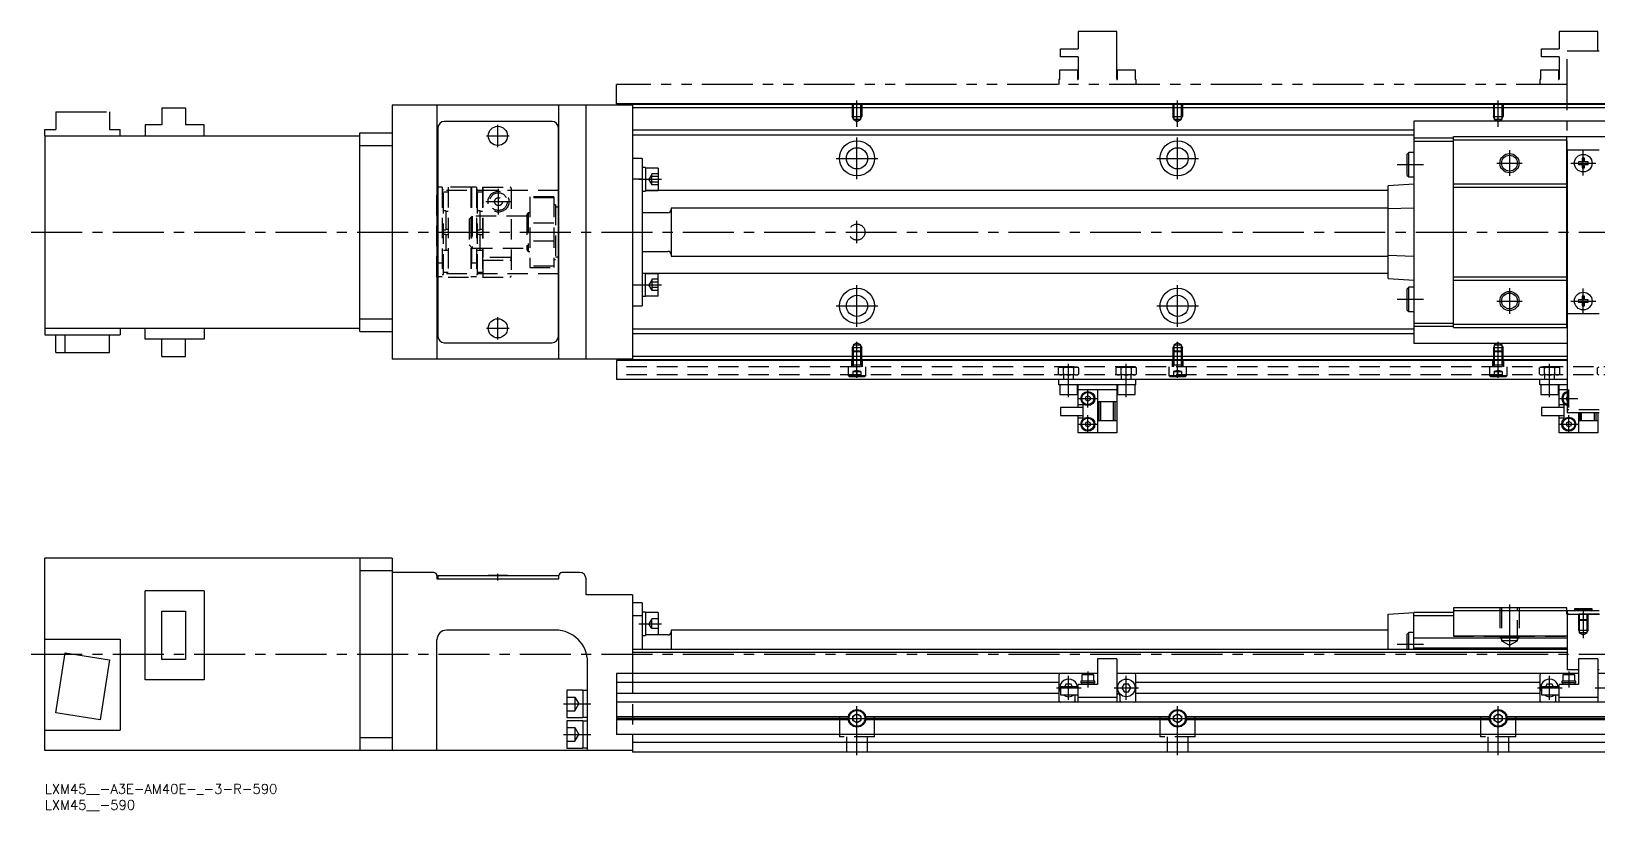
# Model space of a CAD drawing. Extents: x -4 to 899, y -8 to 245.
# Drawn here: x -4.2 to 484.3, y -8.3 to 234.7 of the extents above; entities that cross this region are included whole.
import ezdxf

# ---------------------------------------------------------------- set-up
doc = ezdxf.new("R2010")
doc.units = 0
doc.header["$LTSCALE"] = 0.5
for name, pattern in [('CENTER', [50.8, 31.75, -6.35, 6.35, -6.35]), ('DASHED', [19.05, 12.7, -6.35]), ('PHANTOM', [63.5, 31.75, -6.35, 6.35, -6.35, 6.35, -6.35])]:
    doc.linetypes.add(name, pattern=pattern)
for name, color, linetype in [('MSM_CENTER', 1, 'CENTER'), ('MSM_CONTINUOUS', 7, 'CONTINUOUS'), ('MSM_DASHED', 4, 'DASHED'), ('MSM_IMAGINARY', 6, 'PHANTOM'), ('MSM_NARROW', 5, 'CONTINUOUS'), ('MSM_PART_NUMBER', 7, 'CONTINUOUS')]:
    doc.layers.add(name, color=color, linetype=linetype)
doc.styles.get("Standard").update_dxf_attribs({"font": 'txt.shx', "height": 3, "bigfont": 'bigfont.shx'})

# ---------------------------------------------------------------- blocks, each defined once
blk = doc.blocks.new('*U8')
at = {"layer": 'MSM_PART_NUMBER'}
blk.add_text('LXM45__-A3E-AM40E-_-3-R-590', height=3, dxfattribs=at).set_placement((0, -3))
blk = doc.blocks.new('*U9')
at = {"layer": 'MSM_PART_NUMBER'}
blk.add_text('LXM45__-590', height=3, dxfattribs=at).set_placement((0, -8))

msp = doc.modelspace()

# ---------------------------------------------------------------- linework, layer by layer
at = {"layer": 'MSM_CENTER'}
for p, q in [((253.3, 204.91), (253.3, 213.12)), ((353.3, 204.91), (353.3, 213.12)), ((453.3, 204.91), (453.3, 213.12)), ((141.3, 198.62), (141.3, 205.62)), ((137.8, 202.12), (144.8, 202.12)), ((253.3, 188.62), (253.3, 201.62)), ((353.3, 188.62), (353.3, 201.62)), ((456.8, 197.62), (456.8, 189.62)), ((479.8, 189.74), (479.8, 197.51)), ((246.8, 195.12), (259.8, 195.12)), ((346.8, 195.12), (359.8, 195.12)), ((430, 193.12), (421.8, 193.12)), ((452.8, 193.62), (460.8, 193.62)), ((475.91, 193.62), (483.69, 193.62)), ((185.3, 188.58), (192.3, 188.58)), ((137.5, 181.62), (145.5, 181.62)), ((141.5, 177.62), (141.5, 185.62)), ((-4.2, 172.12), (787.3, 172.12)), ((253.3, 168.62), (253.3, 175.62)), ((185.3, 155.67), (192.3, 155.67)), ((253.3, 142.62), (253.3, 155.62)), ((353.3, 142.62), (353.3, 155.62)), ((456.8, 154.62), (456.8, 146.62)), ((479.8, 146.74), (479.8, 154.51)), ((246.8, 149.12), (259.8, 149.12)), ((346.8, 149.12), (359.8, 149.12)), ((430, 151.12), (421.8, 151.12)), ((452.8, 150.62), (460.8, 150.62)), ((475.91, 150.62), (483.69, 150.62)), ((137.8, 142.12), (144.8, 142.12)), ((141.3, 138.62), (141.3, 145.62)), ((253.3, 126.72), (253.3, 137.91)), ((353.3, 126.72), (353.3, 137.91)), ((453.3, 126.72), (453.3, 137.91)), ((319.3, 120.62), (319.3, 131.02)), ((337.3, 120.62), (337.3, 131.02)), ((469.3, 120.62), (469.3, 131.02)), ((325.3, 117.41), (325.3, 123.03)), ((475.3, 117.41), (475.3, 123.03)), ((322.49, 120.22), (328.11, 120.22)), ((472.49, 120.22), (478.11, 120.22)), ((325.3, 109.41), (325.3, 115.03)), ((475.3, 109.41), (475.3, 115.03)), ((322.49, 112.22), (328.11, 112.22)), ((472.49, 112.22), (478.11, 112.22)), ((141.3, 63.5), (141.3, 65.6)), ((456.8, 56), (456.8, 42.3)), ((479.8, 54), (479.8, 45.5)), ((185.3, 50), (192.3, 50)), ((-4.2, 40.5), (792.69, 40.5)), ((430, 43.5), (421.8, 43.5)), ((325.3, 35.1), (325.3, 30.1)), ((475.3, 35.1), (475.3, 30.1)), ((315.55, 30), (323.19, 30)), ((319.3, 26.25), (319.3, 33.75)), ((333.55, 30), (341.05, 30)), ((337.3, 26.25), (337.3, 33.75)), ((465.55, 30), (473.19, 30)), ((469.3, 26.25), (469.3, 33.75)), ((483.55, 30), (491.05, 30)), ((161.8, 25), (170.3, 25)), ((249.92, 20.5), (256.68, 20.5)), ((253.3, 9), (253.3, 24.25)), ((349.92, 20.5), (356.93, 20.5)), ((353.3, 9), (353.3, 24.25)), ((449.92, 20.5), (456.93, 20.5)), ((453.3, 9), (453.3, 24.25)), ((161.8, 15.5), (170.3, 15.5))]:
    msp.add_line(p, q, dxfattribs=at)
at = {"layer": 'MSM_CONTINUOUS'}
for p, q in [((108.3, 211.72), (108.3, 132.52)), ((183.3, 211.72), (108.3, 211.72)), ((122.3, 211.72), (122.3, 132.52)), ((160.3, 132.52), (160.3, 211.72)), ((168.8, 132.52), (168.8, 211.72)), ((773.3, 212.12), (183.3, 212.12)), ((183.3, 212.12), (183.3, 132.12)), ((773.3, 211.92), (183.3, 211.92)), ((773.3, 210.92), (183.3, 210.92)), ((158.2, 206.62), (124.6, 206.62)), ((532.6, 206.72), (427, 206.72)), ((427, 206.72), (427, 137.52)), ((0, 202.12), (0, 140.12)), ((0, 202.12), (98.3, 202.12)), ((98.3, 203.12), (108.3, 203.12)), ((98.3, 141.12), (98.3, 203.12)), ((122.6, 202.22), (122.3, 202.22)), ((122.6, 204.62), (122.6, 139.62)), ((160.2, 139.62), (160.2, 204.62)), ((160.3, 202.22), (160.2, 202.22)), ((427, 203.87), (183.3, 203.87)), ((427, 202.37), (183.3, 202.37)), ((427, 201.47), (439.3, 201.47)), ((427, 200.47), (439.3, 200.47)), ((439.3, 201.88), (520.3, 201.88)), ((439.3, 142.38), (439.3, 201.88)), ((439.3, 200.88), (474.7, 200.88)), ((474.7, 142.38), (474.7, 201.88)), ((98.3, 199.12), (108.3, 199.12)), ((122.6, 197.72), (122.3, 197.72)), ((160.3, 197.72), (160.2, 197.72)), ((425.4, 196.92), (424.9, 196.42)), ((424.9, 189.82), (424.9, 196.42)), ((425.4, 189.32), (425.4, 196.92)), ((427, 196.92), (425.4, 196.92)), ((474.8, 197.62), (474.8, 115.72)), ((484.8, 197.62), (474.8, 197.62)), ((186.3, 195.12), (183.3, 195.12)), ((186.3, 195.12), (186.3, 149.12)), ((187.3, 192.23), (186.3, 192.23)), ((187.3, 192.23), (187.3, 184.93)), ((191.3, 192.08), (187.3, 192.08)), ((191.3, 192.08), (191.3, 185.08)), ((479.43, 193.99), (478.29, 193.99)), ((478.29, 193.25), (479.43, 193.25)), ((479.43, 195.13), (479.43, 193.99)), ((479.43, 193.25), (479.43, 192.12)), ((480.17, 193.99), (480.17, 195.13)), ((481.31, 193.99), (480.17, 193.99)), ((480.17, 193.25), (481.31, 193.25)), ((480.17, 192.12), (480.17, 193.25)), ((186.3, 188.65), (183.3, 188.65)), ((427, 187.12), (419, 186.57)), ((419, 157.68), (419, 186.57)), ((424.9, 189.82), (425.4, 189.32)), ((425.4, 189.32), (427, 189.32)), ((439.3, 187.13), (474.7, 187.13)), ((439.3, 186.13), (474.7, 186.13)), ((122.6, 185.12), (122.3, 185.12)), ((122.6, 185.12), (122.3, 185.12)), ((160.3, 185.12), (160.2, 185.12)), ((186.3, 184.93), (187.3, 184.93)), ((419, 185.05), (187.28, 185.05)), ((187.3, 185.08), (191.3, 185.08)), ((160.3, 179.87), (160.2, 179.87)), ((194.3, 178.12), (186.3, 178.12)), ((195.3, 179.62), (195.3, 164.62)), ((419, 179.62), (195.3, 179.62)), ((427, 179.61), (419, 179.36)), ((186.3, 166.12), (194.3, 166.12)), ((160.2, 164.37), (160.3, 164.37)), ((195.3, 164.62), (419, 164.62)), ((419, 164.89), (427, 164.64)), ((122.6, 159.12), (122.3, 159.12)), ((122.6, 159.12), (122.3, 159.12)), ((160.3, 159.12), (160.2, 159.12)), ((186.3, 159.32), (187.3, 159.32)), ((419, 159.2), (187.28, 159.2)), ((187.3, 152.02), (187.3, 159.32)), ((187.3, 159.17), (191.3, 159.17)), ((191.3, 152.17), (191.3, 159.17)), ((419, 157.68), (427, 157.12)), ((439.3, 158.13), (474.7, 158.13)), ((439.3, 157.13), (474.7, 157.13)), ((186.3, 155.6), (183.3, 155.6)), ((187.3, 152.02), (186.3, 152.02)), ((191.3, 152.17), (187.3, 152.17)), ((425.4, 154.92), (424.9, 154.42)), ((424.9, 147.82), (424.9, 154.42)), ((425.4, 147.32), (425.4, 154.92)), ((427, 154.92), (425.4, 154.92)), ((479.43, 152.13), (479.43, 150.99)), ((480.17, 150.99), (480.17, 152.13)), ((183.3, 149.12), (186.3, 149.12)), ((424.9, 147.82), (425.4, 147.32)), ((425.4, 147.32), (427, 147.32)), ((479.43, 150.99), (478.29, 150.99)), ((478.29, 150.25), (479.43, 150.25)), ((479.43, 150.25), (479.43, 149.12)), ((481.31, 150.99), (480.17, 150.99)), ((480.17, 149.12), (480.17, 150.25)), ((480.17, 150.25), (481.31, 150.25)), ((0, 142.12), (98.3, 142.12)), ((23.5, 142.12), (23.5, 140.12)), ((31.35, 138.72), (31.35, 142.12)), ((49.7, 142.12), (49.7, 138.72)), ((98.3, 145.12), (108.3, 145.12)), ((122.6, 146.52), (122.3, 146.52)), ((122.3, 142.02), (122.6, 142.02)), ((160.3, 146.52), (160.2, 146.52)), ((160.2, 142.02), (160.3, 142.02)), ((427, 141.87), (183.3, 141.87)), ((427, 143.77), (439.3, 143.77)), ((427, 142.77), (439.3, 142.77)), ((439.3, 143.38), (474.7, 143.38)), ((439.3, 142.38), (474.8, 142.38)), ((0, 140.12), (23.5, 140.12)), ((3.4, 134.62), (3.4, 140.12)), ((6.37, 134.62), (6.37, 140.12)), ((20.2, 134.62), (20.2, 140.12)), ((49.7, 138.72), (31.35, 138.72)), ((36.47, 133.32), (36.47, 138.72)), ((43.93, 133.32), (43.93, 138.72)), ((98.3, 141.12), (108.3, 141.12)), ((124.6, 137.62), (158.2, 137.62)), ((427, 140.37), (183.3, 140.37)), ((427, 137.52), (474.8, 137.52)), ((3.4, 134.62), (20.2, 134.62)), ((36.47, 133.32), (43.93, 133.32)), ((183.3, 132.52), (108.3, 132.52)), ((178.3, 132.12), (178.3, 126.12)), ((474.8, 132.12), (178.3, 132.12)), ((474.8, 133.32), (183.3, 133.32)), ((474.8, 132.32), (183.3, 132.32)), ((474.8, 126.12), (178.3, 126.12)), ((316.3, 124.52), (316.3, 126.12)), ((340.3, 124.52), (316.3, 124.52)), ((316.55, 124.52), (316.55, 121.52)), ((322.05, 121.52), (322.05, 124.52)), ((322.3, 117.47), (322.3, 124.39)), ((334.3, 122.92), (322.3, 122.92)), ((328.3, 122.92), (328.3, 109.52)), ((334.3, 124.39), (334.3, 109.52)), ((334.55, 124.52), (334.55, 121.52)), ((340.05, 121.52), (340.05, 124.52)), ((340.3, 124.52), (340.3, 126.12)), ((466.3, 124.52), (466.3, 126.12)), ((474.8, 124.52), (466.3, 124.52)), ((466.55, 124.52), (466.55, 121.52)), ((472.05, 121.52), (472.05, 124.52)), ((472.3, 117.47), (472.3, 124.39)), ((474.8, 122.92), (472.3, 122.92)), ((316.55, 121.52), (322.05, 121.52)), ((316.8, 117.47), (316.8, 114.97)), ((323.8, 117.47), (316.8, 117.47)), ((323.8, 118.22), (322.3, 118.22)), ((323.8, 114.22), (323.8, 118.22)), ((325.3, 121.09), (324.55, 120.66)), ((324.55, 120.66), (324.55, 119.79)), ((324.55, 119.79), (325.3, 119.36)), ((326.05, 120.66), (325.3, 121.09)), ((325.3, 119.36), (326.05, 119.79)), ((326.05, 120.66), (326.05, 119.79)), ((334.3, 119.22), (328.3, 119.22)), ((328.8, 113.22), (328.8, 119.22)), ((329.3, 113.22), (329.3, 119.22)), ((333.3, 113.22), (333.3, 119.22)), ((333.8, 113.22), (333.8, 119.22)), ((334.55, 121.52), (340.05, 121.52)), ((466.55, 121.52), (472.05, 121.52)), ((466.8, 117.47), (466.8, 114.97)), ((473.8, 117.47), (466.8, 117.47)), ((473.8, 118.22), (472.3, 118.22)), ((473.8, 114.22), (473.8, 118.22)), ((474.8, 120.8), (474.55, 120.66)), ((474.55, 120.66), (474.55, 119.79)), ((474.55, 119.79), (474.8, 119.65)), ((316.8, 114.97), (323.8, 114.97)), ((322.3, 109.52), (322.3, 114.97)), ((322.3, 114.22), (323.8, 114.22)), ((325.3, 113.09), (324.55, 112.66)), ((324.55, 112.66), (324.55, 111.79)), ((326.05, 112.66), (325.3, 113.09)), ((326.05, 112.66), (326.05, 111.79)), ((334.3, 113.22), (328.3, 113.22)), ((466.8, 114.97), (473.8, 114.97)), ((472.3, 109.52), (472.3, 114.97)), ((472.3, 114.22), (473.8, 114.22)), ((475.3, 113.09), (474.55, 112.66)), ((474.55, 112.66), (474.55, 111.79)), ((484.8, 115.72), (474.8, 115.72)), ((476.05, 112.66), (475.3, 113.09)), ((476.05, 112.66), (476.05, 111.79)), ((478.3, 115.72), (478.3, 109.52)), ((484.3, 113.22), (478.3, 113.22)), ((478.8, 113.22), (478.8, 115.72)), ((479.3, 113.22), (479.3, 115.72)), ((483.3, 113.22), (483.3, 115.72)), ((483.8, 113.22), (483.8, 115.72)), ((484.3, 115.72), (484.3, 109.52)), ((334.3, 109.52), (322.3, 109.52)), ((324.55, 111.79), (325.3, 111.36)), ((325.3, 111.36), (326.05, 111.79)), ((484.3, 109.52), (472.3, 109.52)), ((474.55, 111.79), (475.3, 111.36)), ((475.3, 111.36), (476.05, 111.79)), ((0, 10.5), (0, 70.5)), ((108.3, 70.5), (0, 70.5)), ((98.3, 70.5), (98.3, 10.5)), ((108.3, 70.5), (108.3, 10.5)), ((108.3, 66.5), (98.3, 66.5)), ((121.3, 66), (108.3, 66)), ((122.3, 65), (122.3, 64)), ((122.3, 64), (160.3, 64)), ((122.6, 65), (122.6, 64)), ((122.6, 65), (160.2, 65)), ((138.3, 65.1), (144.3, 65.1)), ((138.3, 65.1), (138.3, 65)), ((144.3, 65), (144.3, 65.1)), ((160.2, 65), (160.2, 64)), ((160.3, 64), (160.3, 65)), ((166.8, 66), (161.3, 66)), ((168.8, 59), (168.8, 64)), ((31.35, 32.5), (31.35, 60.3)), ((49.7, 60.3), (31.35, 60.3)), ((49.7, 60.3), (49.7, 32.5)), ((183.3, 59), (168.8, 59)), ((183.3, 59), (183.3, 34.5)), ((36.47, 38.85), (36.47, 53.95)), ((36.47, 53.95), (43.93, 53.95)), ((43.93, 53.95), (43.93, 38.85)), ((186.3, 56.5), (183.3, 56.5)), ((186.3, 56.47), (186.3, 42)), ((474.7, 55), (439.3, 55)), ((439.3, 55), (439.3, 46.15)), ((474.7, 54), (439.3, 54)), ((474.7, 53), (474.7, 55)), ((484.8, 54), (474.8, 54)), ((474.8, 54), (474.8, 35.6)), ((482.55, 54.65), (477.05, 54.65)), ((477.05, 54.65), (477.05, 54.25)), ((482.55, 54.25), (477.05, 54.25)), ((477.05, 54.25), (477.3, 54)), ((482.3, 54), (482.55, 54.25)), ((482.55, 54.25), (482.55, 54.65)), ((186.3, 52.5), (183.3, 52.5)), ((187.3, 53.65), (186.3, 53.65)), ((187.3, 53.62), (187.3, 46.35)), ((191.3, 53.5), (187.3, 53.5)), ((191.3, 53.5), (191.3, 46.5)), ((419, 53), (427, 53.5)), ((419, 42), (419, 53)), ((439.3, 53.5), (427, 53.5)), ((427, 42), (427, 53.5)), ((439.3, 52.5), (427, 52.5)), ((474.7, 53), (484.9, 53)), ((0, 45.2), (23.5, 45.2)), ((23.5, 45.2), (23.5, 16.8)), ((122.3, 10.5), (122.3, 45)), ((159.3, 48), (125.3, 48)), ((186.3, 46.35), (187.3, 46.35)), ((194.3, 46.5), (187.3, 46.5)), ((195.3, 48), (195.3, 42)), ((419, 48), (195.3, 48)), ((425.4, 47.3), (424.9, 46.8)), ((424.9, 42), (424.9, 46.8)), ((425.4, 42), (425.4, 47.3)), ((427, 47.3), (425.4, 47.3)), ((474.8, 45.5), (427, 45.5)), ((474.8, 46.15), (439.3, 46.15)), ((3.4, 22.21), (6.37, 40.98)), ((6.37, 40.98), (20.2, 38.79)), ((474.8, 42), (183.3, 42)), ((474.8, 41), (183.3, 41)), ((334.3, 39.1), (328.3, 39.1)), ((328.3, 39.1), (328.3, 31.1)), ((334.3, 39.1), (334.3, 25.5)), ((474.8, 42.4), (427, 42.4)), ((484.3, 39.1), (478.3, 39.1)), ((478.3, 39.1), (478.3, 31.1)), ((484.3, 39.1), (484.3, 25.5)), ((20.2, 38.79), (17.23, 20.02)), ((43.93, 38.85), (36.47, 38.85)), ((169.3, 10.5), (169.3, 38)), ((178.3, 34.5), (178.3, 15.5)), ((328.3, 34.5), (178.3, 34.5)), ((478.3, 34.5), (334.3, 34.5)), ((478.3, 35.6), (474.8, 35.6)), ((484.8, 35.6), (484.3, 35.6)), ((628.3, 34.5), (484.3, 34.5)), ((49.7, 32.5), (31.35, 32.5)), ((316.3, 31.7), (178.3, 31.7)), ((316.3, 30.3), (316.12, 30)), ((316.12, 30), (316.3, 29.7)), ((316.3, 34), (316.3, 26)), ((322.3, 30.35), (316.8, 30.35)), ((316.8, 30.35), (316.8, 27.85)), ((318.58, 31.25), (318.06, 30.35)), ((318.58, 31.25), (320.02, 31.25)), ((320.54, 30.35), (320.02, 31.25)), ((328.3, 31.1), (322.3, 31.1)), ((322.3, 25.5), (322.3, 31.1)), ((323.1, 32.1), (323.1, 31.6)), ((327.5, 32.1), (323.1, 32.1)), ((327.5, 31.6), (323.1, 31.6)), ((323.3, 31.6), (323.3, 31.1)), ((323.4, 34.1), (323.4, 32.1)), ((327.2, 34.1), (323.4, 34.1)), ((327.2, 32.1), (327.2, 34.1)), ((327.3, 31.1), (327.3, 31.6)), ((327.5, 31.6), (327.5, 32.1)), ((336.58, 31.25), (335.86, 30)), ((335.86, 30), (336.58, 28.75)), ((336.58, 31.25), (338.02, 31.25)), ((338.74, 30), (338.02, 31.25)), ((338.02, 28.75), (338.74, 30)), ((340.3, 26), (340.3, 34)), ((466.3, 31.7), (340.3, 31.7)), ((340.48, 30), (340.3, 30.3)), ((340.3, 29.7), (340.48, 30)), ((466.3, 30.3), (466.12, 30)), ((466.12, 30), (466.3, 29.7)), ((466.3, 34), (466.3, 26)), ((472.3, 30.35), (466.8, 30.35)), ((466.8, 30.35), (466.8, 27.85)), ((468.58, 31.25), (468.06, 30.35)), ((468.58, 31.25), (470.02, 31.25)), ((470.54, 30.35), (470.02, 31.25)), ((478.3, 31.1), (472.3, 31.1)), ((472.3, 25.5), (472.3, 31.1)), ((473.1, 32.1), (473.1, 31.6)), ((477.5, 32.1), (473.1, 32.1)), ((477.5, 31.6), (473.1, 31.6)), ((473.3, 31.6), (473.3, 31.1)), ((473.4, 34.1), (473.4, 32.1)), ((477.2, 34.1), (473.4, 34.1)), ((477.2, 32.1), (477.2, 34.1)), ((477.3, 31.1), (477.3, 31.6)), ((477.5, 31.6), (477.5, 32.1)), ((167.8, 29.25), (162.8, 29.25)), ((162.8, 29.25), (162.8, 20.75)), ((167.8, 29.25), (167.8, 20.75)), ((169.3, 29.15), (167.8, 29.15)), ((316.3, 28.3), (178.3, 28.3)), ((778.3, 25.5), (178.3, 25.5)), ((316.8, 27.85), (322.3, 27.85)), ((321.3, 26), (321.3, 27.6)), ((322.3, 27.15), (334.3, 27.15)), ((322.3, 27.1), (334.3, 27.1)), ((322.35, 27.15), (322.35, 27.1)), ((334.25, 27.15), (334.25, 27.1)), ((335.3, 27.6), (335.3, 26)), ((336.58, 28.75), (338.02, 28.75)), ((466.3, 28.3), (340.3, 28.3)), ((466.8, 27.85), (472.3, 27.85)), ((471.3, 26), (471.3, 27.6)), ((472.3, 27.15), (484.3, 27.15)), ((472.3, 27.1), (484.3, 27.1)), ((472.35, 27.15), (472.35, 27.1)), ((484.25, 27.15), (484.25, 27.1)), ((17.23, 20.02), (3.4, 22.21)), ((162.8, 20.75), (167.8, 20.75)), ((167.8, 19.75), (162.8, 19.75)), ((162.8, 19.75), (162.8, 11.25)), ((167.8, 20.85), (169.3, 20.85)), ((167.8, 19.75), (167.8, 11.25)), ((169.3, 19.65), (167.8, 19.65)), ((250.6, 21), (178.3, 21)), ((250.42, 20.5), (178.3, 20.5)), ((250.6, 20), (178.3, 20)), ((252.05, 21.22), (253.3, 21.94)), ((252.05, 19.78), (252.05, 21.22)), ((253.3, 19.06), (252.05, 19.78)), ((253.3, 21.94), (254.55, 21.22)), ((254.55, 19.78), (253.3, 19.06)), ((254.55, 21.22), (254.55, 19.78)), ((350.6, 21), (256, 21)), ((350.6, 20), (256, 20)), ((350.42, 20.5), (256.18, 20.5)), ((352.05, 21.22), (353.3, 21.94)), ((352.05, 19.78), (352.05, 21.22)), ((353.3, 19.06), (352.05, 19.78)), ((353.3, 21.94), (354.55, 21.22)), ((354.55, 19.78), (353.3, 19.06)), ((354.55, 21.22), (354.55, 19.78)), ((450.6, 21), (356, 21)), ((450.6, 20), (356, 20)), ((450.42, 20.5), (356.18, 20.5)), ((452.05, 21.22), (453.3, 21.94)), ((452.05, 19.78), (452.05, 21.22)), ((453.3, 19.06), (452.05, 19.78)), ((453.3, 21.94), (454.55, 21.22)), ((454.55, 19.78), (453.3, 19.06)), ((454.55, 21.22), (454.55, 19.78)), ((550.6, 21), (456, 21)), ((550.6, 20), (456, 20)), ((550.42, 20.5), (456.18, 20.5)), ((0, 16.8), (23.5, 16.8)), ((778.3, 15.5), (178.3, 15.5)), ((183.3, 15.5), (183.3, 10)), ((183.3, 10.5), (0, 10.5)), ((98.3, 14.5), (108.3, 14.5)), ((162.8, 11.25), (167.8, 11.25)), ((167.8, 11.35), (169.3, 11.35)), ((773.3, 13), (183.3, 13)), ((773.3, 10), (183.3, 10))]:
    msp.add_line(p, q, dxfattribs=at)
for centre, radius in [((141.3, 202.12), 3), ((253.3, 195.12), 5.5), ((353.3, 195.12), 5.5), ((253.3, 195.12), 3.3), ((353.3, 195.12), 3.3), ((456.8, 193.62), 2.46), ((479.8, 193.62), 2.75), ((253.3, 149.12), 5.5), ((253.3, 149.12), 3.3), ((353.3, 149.12), 5.5), ((353.3, 149.12), 3.3), ((456.8, 150.62), 2.46), ((479.8, 150.62), 2.75), ((141.3, 142.12), 3), ((325.3, 120.22), 2.2), ((325.3, 120.22), 1.9), ((325.3, 112.22), 2.2), ((325.3, 112.22), 1.9), ((475.3, 112.22), 2.2), ((475.3, 112.22), 1.9), ((337.3, 30), 2.75), ((253.3, 20.5), 2.75), ((253.3, 20.5), 2.45), ((253.3, 20.5), 1.25), ((353.3, 20.5), 2.75), ((353.3, 20.5), 2.45), ((353.3, 20.5), 1.25), ((453.3, 20.5), 2.75), ((453.3, 20.5), 2.45), ((453.3, 20.5), 1.25)]:
    msp.add_circle(centre, radius, dxfattribs=at)
for centre, radius, start, end in [((124.6, 204.62), 2, 90, 180), ((158.2, 204.62), 2, 0, 90), ((479.8, 193.62), 1.55, 166.1896, 193.8104), ((479.8, 193.62), 1.55, 76.1896, 103.8104), ((479.8, 193.62), 1.55, 256.1896, 283.8104), ((479.8, 193.62), 1.55, 346.1896, 13.8104), ((194.3, 179.12), 1, 270, 0), ((194.3, 165.12), 1, 0, 90), ((479.8, 150.62), 1.55, 76.1896, 103.8104), ((479.8, 150.62), 1.55, 166.1896, 193.8104), ((479.8, 150.62), 1.55, 256.1896, 283.8104), ((479.8, 150.62), 1.55, 346.1896, 13.8104), ((124.6, 139.62), 2, 180, 270), ((158.2, 139.62), 2, 270, 0), ((322.05, 123.99), 0.531, 67.7887, 89.707), ((322.2, 124.4), 0.0991, 355.8281, 61.8151), ((334.4, 124.4), 0.0991, 118.1849, 184.1719), ((334.54, 124.05), 0.475, 88.452, 112.8578), ((472.05, 123.99), 0.531, 67.7887, 89.707), ((472.2, 124.4), 0.0991, 355.8281, 61.8151), ((475.3, 120.22), 2.2, 103.1366, 256.8634), ((475.3, 120.22), 1.9, 105.2575, 254.7425), ((121.3, 65), 1, 360, 90), ((161.3, 65), 1, 90, 180), ((166.8, 64), 2, 360, 90), ((125.3, 45), 3, 90, 180), ((159.3, 38), 10, 0, 90), ((194.3, 47.5), 1, 270, 0), ((316.8, 34), 0.5, 90, 180), ((339.8, 34), 0.5, 0, 90), ((466.8, 34), 0.5, 90, 180), ((319.3, 30), 2.75, 7.312, 204.62), ((469.3, 30), 2.75, 7.312, 204.62), ((316.8, 26), 0.5, 180, 270), ((319.3, 30), 2.75, 231.4273, 308.5727), ((320.8, 26), 0.5, 270, 0), ((321.8, 27.6), 0.5, 150, 180), ((321.78, 27.59), 0.517, 4.3661, 29.8325), ((334.8, 27.6), 0.5, 0, 180), ((335.8, 26), 0.5, 180, 270), ((339.8, 26), 0.5, 270, 0), ((466.8, 26), 0.5, 180, 270), ((469.3, 30), 2.75, 231.4273, 308.5727), ((470.8, 26), 0.5, 270, 0), ((471.8, 27.6), 0.5, 150, 180), ((471.78, 27.59), 0.517, 4.3661, 29.8325)]:
    msp.add_arc(centre, radius, start, end, dxfattribs=at)
at = {"layer": 'MSM_DASHED'}
for p, q in [((251.8, 212.12), (251.8, 208.12)), ((252.07, 212.12), (252.07, 207.32)), ((254.53, 207.32), (254.53, 212.12)), ((254.8, 212.12), (254.8, 208.12)), ((351.8, 212.12), (351.8, 208.12)), ((352.07, 212.12), (352.07, 207.32)), ((354.53, 207.32), (354.53, 212.12)), ((354.8, 212.12), (354.8, 208.12)), ((451.8, 212.12), (451.8, 208.12)), ((452.07, 212.12), (452.07, 207.32)), ((454.53, 207.32), (454.53, 212.12)), ((454.8, 212.12), (454.8, 208.12)), ((251.8, 208.12), (254.8, 208.12)), ((252.07, 207.66), (251.8, 208.12)), ((252.07, 207.32), (254.53, 207.32)), ((252.07, 207.32), (253.3, 206.61)), ((253.3, 206.61), (254.53, 207.32)), ((254.53, 207.66), (254.8, 208.12)), ((351.8, 208.12), (354.8, 208.12)), ((352.07, 207.66), (351.8, 208.12)), ((352.07, 207.32), (354.53, 207.32)), ((352.07, 207.32), (353.3, 206.61)), ((353.3, 206.61), (354.53, 207.32)), ((354.53, 207.66), (354.8, 208.12)), ((451.8, 208.12), (454.8, 208.12)), ((452.07, 207.66), (451.8, 208.12)), ((452.07, 207.32), (454.53, 207.32)), ((452.07, 207.32), (453.11, 206.72)), ((453.49, 206.72), (454.53, 207.32)), ((454.53, 207.66), (454.8, 208.12)), ((122.4, 186.09), (122.3, 185.99)), ((122.3, 158.22), (122.3, 186.02)), ((123.9, 186.09), (122.4, 186.09)), ((122.4, 186.09), (122.4, 162.55)), ((123.9, 186.09), (123.9, 158.16)), ((132.9, 186.12), (125.8, 186.12)), ((125.8, 186.12), (125.8, 158.12)), ((133, 186.02), (132.9, 186.12)), ((132.9, 186.12), (132.9, 158.12)), ((133.1, 186.09), (133, 185.99)), ((133, 186.02), (133, 158.22)), ((134.6, 186.09), (133.1, 186.09)), ((133.1, 186.09), (133.1, 162.55)), ((134.6, 186.09), (134.6, 158.16)), ((136.5, 186.02), (136.6, 186.12)), ((136.5, 186.02), (136.5, 158.22)), ((136.6, 186.12), (145.1, 186.12)), ((136.6, 186.12), (136.6, 164.19)), ((145.5, 185.71), (145.5, 158.52)), ((189.3, 190.08), (188.43, 188.58)), ((189.3, 187.08), (188.43, 188.58)), ((189.3, 186.85), (189.3, 190.31)), ((191.3, 190.31), (189.3, 190.31)), ((191.3, 189.45), (189.3, 189.45)), ((191.3, 187.71), (189.3, 187.71)), ((191.3, 186.85), (189.3, 186.85)), ((160.2, 185.12), (122.6, 185.12)), ((124.3, 185.32), (123.9, 185.32)), ((124.3, 158.92), (124.3, 185.32)), ((125.8, 184.6), (124.3, 184.6)), ((135, 185.32), (134.6, 185.32)), ((135, 158.92), (135, 185.32)), ((136.5, 184.6), (135, 184.6)), ((151.3, 183.12), (151.3, 161.12)), ((158.8, 183.12), (151.3, 183.12)), ((158.8, 182.76), (151.3, 182.76)), ((158.8, 183.12), (158.8, 161.12)), ((125.05, 178.73), (124.3, 178.73)), ((125.05, 178.73), (125.05, 172.83)), ((125.8, 178.53), (125.05, 178.53)), ((133.3, 177.12), (132.3, 176.12)), ((132.3, 176.12), (132.3, 168.12)), ((150.3, 177.12), (133.3, 177.12)), ((133.3, 177.12), (133.3, 167.12)), ((135.75, 178.73), (135, 178.73)), ((135.75, 172.83), (135.75, 178.73)), ((136.5, 178.53), (135.75, 178.53)), ((150.8, 178.12), (150.3, 177.62)), ((150.3, 177.62), (150.3, 166.62)), ((150.8, 178.12), (150.8, 166.12)), ((151.3, 178.12), (150.8, 178.12)), ((159.3, 180.62), (158.8, 180.62)), ((159.3, 180.62), (159.3, 163.62)), ((160.2, 179.87), (159.3, 179.87)), ((124.3, 172.83), (125.05, 172.83)), ((125.05, 171.42), (124.3, 171.42)), ((125.05, 173.03), (125.8, 173.03)), ((125.05, 171.42), (125.05, 166.35)), ((125.8, 171.22), (125.05, 171.22)), ((135, 172.83), (135.75, 172.83)), ((135.75, 171.42), (135, 171.42)), ((135.75, 173.03), (136.5, 173.03)), ((135.75, 166.35), (135.75, 171.42)), ((136.5, 171.22), (135.75, 171.22)), ((158.8, 174.92), (151.3, 174.92)), ((125.8, 166.35), (124.3, 166.35)), ((132.3, 168.12), (133.3, 167.12)), ((133.3, 167.12), (150.3, 167.12)), ((136.5, 166.35), (135, 166.35)), ((150.3, 166.62), (150.8, 166.12)), ((150.8, 166.12), (151.3, 166.12)), ((158.8, 169.33), (151.3, 169.33)), ((122.3, 162.65), (122.4, 162.55)), ((122.4, 162.55), (123.9, 162.55)), ((133, 162.65), (133.1, 162.55)), ((133.1, 162.55), (134.6, 162.55)), ((136.6, 164.19), (136.5, 164.25)), ((136.5, 163.45), (136.6, 163.39)), ((145.1, 164.19), (136.6, 164.19)), ((136.6, 163.39), (145.1, 163.39)), ((136.6, 163.39), (136.6, 158.12)), ((158.8, 161.49), (151.3, 161.49)), ((158.8, 163.62), (159.3, 163.62)), ((159.3, 164.37), (160.2, 164.37)), ((122.4, 158.16), (122.3, 158.26)), ((123.9, 158.16), (122.4, 158.16)), ((160.2, 159.12), (122.6, 159.12)), ((123.9, 158.92), (124.3, 158.92)), ((124.3, 159.65), (125.8, 159.65)), ((125.8, 158.12), (132.9, 158.12)), ((132.9, 158.12), (133, 158.22)), ((133.1, 158.16), (133, 158.26)), ((134.6, 158.16), (133.1, 158.16)), ((134.6, 158.92), (135, 158.92)), ((135, 159.65), (136.5, 159.65)), ((136.5, 158.22), (136.6, 158.12)), ((136.6, 158.12), (145.1, 158.12)), ((151.3, 161.12), (158.8, 161.12)), ((189.3, 157.17), (188.43, 155.67)), ((189.3, 157.4), (189.3, 153.94)), ((191.3, 157.4), (189.3, 157.4)), ((191.3, 156.54), (189.3, 156.54)), ((189.3, 154.17), (188.43, 155.67)), ((191.3, 154.8), (189.3, 154.8)), ((191.3, 153.94), (189.3, 153.94)), ((253.3, 137.63), (252.07, 136.92)), ((252.07, 136.92), (252.07, 130.59)), ((252.07, 136.92), (254.53, 136.92)), ((254.53, 136.92), (253.3, 137.63)), ((254.53, 130.59), (254.53, 136.92)), ((353.3, 137.63), (352.07, 136.92)), ((352.07, 136.92), (352.07, 130.59)), ((352.07, 136.92), (354.53, 136.92)), ((354.53, 136.92), (353.3, 137.63)), ((354.53, 130.59), (354.53, 136.92)), ((453.3, 137.63), (452.07, 136.92)), ((452.07, 136.92), (452.07, 130.59)), ((452.07, 136.92), (454.53, 136.92)), ((454.53, 136.92), (453.3, 137.63)), ((454.53, 130.59), (454.53, 136.92)), ((251.55, 132.12), (251.55, 130.12)), ((252.07, 136.59), (251.8, 136.12)), ((251.8, 136.12), (251.8, 130.12)), ((251.8, 136.12), (254.8, 136.12)), ((252.07, 135.12), (251.8, 134.85)), ((251.8, 134.85), (254.8, 134.85)), ((252.07, 135.12), (254.53, 135.12)), ((254.53, 136.59), (254.8, 136.12)), ((254.8, 134.85), (254.53, 135.12)), ((254.8, 130.12), (254.8, 136.12)), ((255.05, 130.12), (255.05, 132.12)), ((351.55, 132.12), (351.55, 130.12)), ((352.07, 136.59), (351.8, 136.12)), ((351.8, 136.12), (351.8, 130.12)), ((351.8, 136.12), (354.8, 136.12)), ((352.07, 135.12), (351.8, 134.85)), ((351.8, 134.85), (354.8, 134.85)), ((352.07, 135.12), (354.53, 135.12)), ((354.53, 136.59), (354.8, 136.12)), ((354.8, 134.85), (354.53, 135.12)), ((354.8, 130.12), (354.8, 136.12)), ((355.05, 130.12), (355.05, 132.12)), ((451.55, 132.12), (451.55, 130.12)), ((452.07, 136.59), (451.8, 136.12)), ((451.8, 136.12), (451.8, 130.12)), ((451.8, 136.12), (454.8, 136.12)), ((452.07, 135.12), (451.8, 134.85)), ((451.8, 134.85), (454.8, 134.85)), ((452.07, 135.12), (454.53, 135.12)), ((454.53, 136.59), (454.8, 136.12)), ((454.8, 134.85), (454.53, 135.12)), ((454.8, 130.12), (454.8, 136.12)), ((455.05, 130.12), (455.05, 132.12)), ((778.3, 130.12), (178.3, 130.12)), ((778.3, 127.62), (178.3, 127.62)), ((250.55, 130.12), (250.55, 127.42)), ((250.55, 127.42), (250.85, 127.12)), ((250.55, 127.42), (256.05, 127.42)), ((250.85, 127.12), (255.75, 127.12)), ((254.8, 130.59), (251.8, 130.59)), ((252.07, 130.59), (251.8, 130.12)), ((253.3, 128.96), (252.05, 128.62)), ((252.05, 128.62), (252.05, 127.12)), ((252.05, 128.62), (254.55, 128.62)), ((254.55, 128.62), (253.3, 128.96)), ((253.3, 128.62), (253.3, 127.12)), ((254.53, 130.59), (254.8, 130.12)), ((254.55, 128.62), (254.55, 127.12)), ((255.75, 127.12), (256.05, 127.42)), ((256.05, 127.42), (256.05, 130.12)), ((316.55, 130.02), (316.12, 129.78)), ((316.12, 127.87), (316.12, 129.78)), ((316.12, 127.87), (316.55, 127.62)), ((316.55, 130.02), (322.05, 130.02)), ((317.71, 127.87), (317.71, 129.78)), ((317.8, 126.12), (317.8, 127.62)), ((320.8, 126.12), (320.8, 127.62)), ((320.89, 127.87), (320.89, 129.78)), ((322.48, 129.78), (322.05, 130.02)), ((322.05, 127.62), (322.48, 127.87)), ((322.48, 127.87), (322.48, 129.78)), ((334.55, 130.02), (334.12, 129.78)), ((334.12, 127.87), (334.12, 129.78)), ((334.12, 127.87), (334.55, 127.62)), ((334.55, 130.02), (340.05, 130.02)), ((335.71, 127.87), (335.71, 129.78)), ((335.8, 126.12), (335.8, 127.62)), ((338.8, 126.12), (338.8, 127.62)), ((338.89, 127.87), (338.89, 129.78)), ((340.48, 129.78), (340.05, 130.02)), ((340.05, 127.62), (340.48, 127.87)), ((340.48, 127.87), (340.48, 129.78)), ((350.55, 130.12), (350.55, 127.42)), ((350.55, 127.42), (350.85, 127.12)), ((350.55, 127.42), (356.05, 127.42)), ((350.85, 127.12), (355.75, 127.12)), ((354.8, 130.59), (351.8, 130.59)), ((352.07, 130.59), (351.8, 130.12)), ((353.3, 128.96), (352.05, 128.62)), ((352.05, 128.62), (352.05, 127.12)), ((352.05, 128.62), (354.55, 128.62)), ((354.55, 128.62), (353.3, 128.96)), ((353.3, 128.62), (353.3, 127.12)), ((354.53, 130.59), (354.8, 130.12)), ((354.55, 128.62), (354.55, 127.12)), ((355.75, 127.12), (356.05, 127.42)), ((356.05, 127.42), (356.05, 130.12)), ((450.55, 130.12), (450.55, 127.42)), ((450.55, 127.42), (450.85, 127.12)), ((450.55, 127.42), (456.05, 127.42)), ((450.85, 127.12), (455.75, 127.12)), ((454.8, 130.59), (451.8, 130.59)), ((452.07, 130.59), (451.8, 130.12)), ((453.3, 128.96), (452.05, 128.62)), ((452.05, 128.62), (452.05, 127.12)), ((452.05, 128.62), (454.55, 128.62)), ((454.55, 128.62), (453.3, 128.96)), ((453.3, 128.62), (453.3, 127.12)), ((454.53, 130.59), (454.8, 130.12)), ((454.55, 128.62), (454.55, 127.12)), ((455.75, 127.12), (456.05, 127.42)), ((456.05, 127.42), (456.05, 130.12)), ((466.55, 130.02), (466.12, 129.78)), ((466.12, 127.87), (466.12, 129.78)), ((466.12, 127.87), (466.55, 127.62)), ((466.55, 130.02), (472.05, 130.02)), ((467.71, 127.87), (467.71, 129.78)), ((467.8, 126.12), (467.8, 127.62)), ((470.8, 126.12), (470.8, 127.62)), ((470.89, 127.87), (470.89, 129.78)), ((472.48, 129.78), (472.05, 130.02)), ((472.05, 127.62), (472.48, 127.87)), ((472.48, 127.87), (472.48, 129.78)), ((484.68, 130.02), (484.25, 129.78)), ((484.25, 127.87), (484.25, 129.78)), ((484.25, 127.87), (484.68, 127.62)), ((484.8, 116.72), (474.8, 116.72)), ((453.8, 55), (453.8, 46)), ((454.34, 55), (454.34, 44.72)), ((459.26, 44.72), (459.26, 55)), ((459.8, 55), (459.8, 46)), ((189.3, 51.5), (188.43, 50)), ((189.3, 48.5), (188.43, 50)), ((189.3, 48.5), (189.3, 51.5)), ((191.3, 51.5), (189.3, 51.5)), ((189.3, 50), (191.3, 50)), ((484.8, 53), (474.8, 53)), ((478.3, 53), (478.3, 48)), ((478.3, 51.27), (478.57, 51)), ((481.3, 51.27), (478.3, 51.27)), ((478.57, 53), (478.57, 47.21)), ((481.03, 51), (478.57, 51)), ((481.03, 47.21), (481.03, 53)), ((481.03, 51), (481.3, 51.27)), ((481.3, 48), (481.3, 53)), ((191.3, 48.5), (189.3, 48.5)), ((439.3, 46.15), (474.8, 46.15)), ((453.8, 46), (454.34, 45.06)), ((453.8, 46), (459.8, 46)), ((459.26, 44.72), (454.34, 44.72)), ((454.34, 44.72), (456.8, 43.3)), ((456.8, 43.3), (459.26, 44.72)), ((459.8, 46), (459.26, 45.06)), ((478.3, 48), (481.3, 48)), ((478.3, 48), (478.57, 47.53)), ((478.57, 47.21), (479.8, 46.5)), ((481.03, 47.21), (478.57, 47.21)), ((479.8, 46.5), (481.03, 47.21)), ((481.3, 48), (481.03, 47.53)), ((183.3, 34.5), (183.3, 15.5)), ((162.8, 27.13), (165.3, 27.13)), ((162.8, 25), (165.3, 25)), ((165.3, 27.13), (165.3, 22.88)), ((165.3, 27.13), (166.53, 25)), ((165.3, 22.88), (166.53, 25)), ((162.8, 22.88), (165.3, 22.88)), ((247.8, 21), (247.8, 14.7)), ((258.8, 14.7), (258.8, 21)), ((347.8, 21), (347.8, 14.7)), ((358.8, 14.7), (358.8, 21)), ((447.8, 21), (447.8, 14.7)), ((458.8, 14.7), (458.8, 21)), ((162.8, 17.63), (165.3, 17.63)), ((162.8, 15.5), (165.3, 15.5)), ((165.3, 17.63), (166.53, 15.5)), ((165.3, 17.63), (165.3, 13.38)), ((165.3, 13.38), (166.53, 15.5)), ((258.8, 14.7), (247.8, 14.7)), ((250, 14.7), (250, 10)), ((256.6, 10), (256.6, 14.7)), ((358.8, 14.7), (347.8, 14.7)), ((350, 14.7), (350, 10)), ((356.6, 10), (356.6, 14.7)), ((458.8, 14.7), (447.8, 14.7)), ((450, 14.7), (450, 10)), ((456.6, 10), (456.6, 14.7)), ((162.8, 13.38), (165.3, 13.38))]:
    msp.add_line(p, q, dxfattribs=at)
for centre, radius in [((141.5, 181.62), 3.25), ((141.5, 181.62), 2.75), ((141.5, 181.62), 1.23), ((253.3, 172.12), 2.5)]:
    msp.add_circle(centre, radius, dxfattribs=at)
for centre, radius, start, end in [((145.1, 185.71), 0.4, 0.0053, 89.957), ((145.11, 164.75), 0.558, 268.7287, 298.8195), ((145.1, 163.79), 0.4, 270, 0), ((145.29, 164.45), 0.212, 295.9068, 354.1208), ((145.1, 158.52), 0.4, 270, 0), ((316.92, 128.62), 1.41, 55.6665, 115.6665), ((316.92, 129.03), 1.41, 244.3335, 304.3335), ((319.3, 124.77), 5.25, 72.412, 107.588), ((319.3, 132.88), 5.25, 252.412, 287.588), ((321.68, 128.62), 1.41, 64.3335, 124.3335), ((321.68, 129.03), 1.41, 235.6665, 295.6665), ((334.92, 128.62), 1.41, 55.6665, 115.6665), ((334.92, 129.03), 1.41, 244.3335, 304.3335), ((337.3, 124.77), 5.25, 72.412, 107.588), ((337.3, 132.88), 5.25, 252.412, 287.588), ((339.68, 128.62), 1.41, 64.3335, 124.3335), ((339.68, 129.03), 1.41, 235.6665, 295.6665), ((466.92, 128.62), 1.41, 55.6665, 115.6665), ((466.92, 129.03), 1.41, 244.3335, 304.3335), ((469.3, 124.77), 5.25, 72.412, 107.588), ((469.3, 132.88), 5.25, 252.412, 287.588), ((471.68, 128.62), 1.41, 64.3335, 124.3335), ((471.68, 129.03), 1.41, 235.6665, 295.6665)]:
    msp.add_arc(centre, radius, start, end, dxfattribs=at)
at = {"layer": 'MSM_IMAGINARY'}
for p, q in [((322.3, 234.72), (322.3, 229.27)), ((334.3, 234.72), (322.3, 234.72)), ((334.3, 219.86), (334.3, 234.72)), ((472.3, 234.72), (472.3, 229.27)), ((484.3, 234.72), (472.3, 234.72)), ((484.3, 228.52), (484.3, 234.72)), ((316.8, 226.77), (316.8, 229.27)), ((316.8, 229.27), (322.3, 229.27)), ((322.3, 226.77), (316.8, 226.77)), ((322.3, 226.77), (322.3, 219.86)), ((466.8, 226.77), (466.8, 229.27)), ((466.8, 229.27), (472.3, 229.27)), ((472.3, 226.77), (466.8, 226.77)), ((472.3, 226.77), (472.3, 219.86)), ((474.8, 146.62), (474.8, 228.52)), ((484.8, 228.52), (474.8, 228.52)), ((316.55, 222.72), (322.05, 222.72)), ((316.55, 219.72), (316.55, 222.72)), ((322.05, 222.72), (322.05, 219.72)), ((334.55, 222.72), (340.05, 222.72)), ((334.55, 219.72), (334.55, 222.72)), ((340.05, 222.72), (340.05, 219.72)), ((466.55, 222.72), (472.05, 222.72)), ((466.55, 219.72), (466.55, 222.72)), ((472.05, 222.72), (472.05, 219.72)), ((178.3, 212.12), (178.3, 218.12)), ((474.8, 218.12), (178.3, 218.12)), ((316.3, 219.72), (316.3, 218.12)), ((316.55, 219.72), (316.3, 219.72)), ((340.3, 219.72), (340.05, 219.72)), ((340.3, 219.72), (340.3, 218.12)), ((466.3, 219.72), (466.3, 218.12)), ((466.55, 219.72), (466.3, 219.72)), ((36.47, 210.92), (36.47, 205.52)), ((36.47, 210.92), (43.93, 210.92)), ((43.93, 210.92), (43.93, 205.52)), ((183.3, 212.12), (178.3, 212.12)), ((3.4, 209.62), (3.4, 204.12)), ((3.4, 209.62), (20.2, 209.62)), ((20.2, 209.62), (20.2, 204.12)), ((31.35, 205.52), (31.35, 202.12)), ((36.47, 205.52), (31.35, 205.52)), ((49.7, 205.52), (43.93, 205.52)), ((49.7, 202.12), (49.7, 205.52)), ((0, 204.12), (3.4, 204.12)), ((0, 202.12), (0, 204.12)), ((20.2, 204.12), (23.5, 204.12)), ((23.5, 202.12), (23.5, 204.12)), ((484.8, 146.62), (474.8, 146.62))]:
    msp.add_line(p, q, dxfattribs=at)
for centre, radius, start, end in [((322.2, 219.85), 0.0994, 304.8828, 3.9024), ((334.4, 219.85), 0.0991, 175.8281, 241.8151), ((472.2, 219.85), 0.0994, 304.8828, 3.9024), ((322.06, 220.17), 0.446, 268.5891, 296.1982), ((334.54, 220.2), 0.475, 247.1422, 271.548), ((472.06, 220.17), 0.446, 268.5891, 296.1982)]:
    msp.add_arc(centre, radius, start, end, dxfattribs=at)
at = {"layer": 'MSM_NARROW'}
for centre in [(456.8, 193.62), (456.8, 150.62)]:
    msp.add_circle(centre, 3, dxfattribs=at)

# ---------------------------------------------------------------- block references
at = {"layer": 'MSM_CONTINUOUS'}
for name in ['*U8', '*U9']:
    msp.add_blockref(name, (0, 0), dxfattribs=at)

doc.saveas('drawing.dxf')
